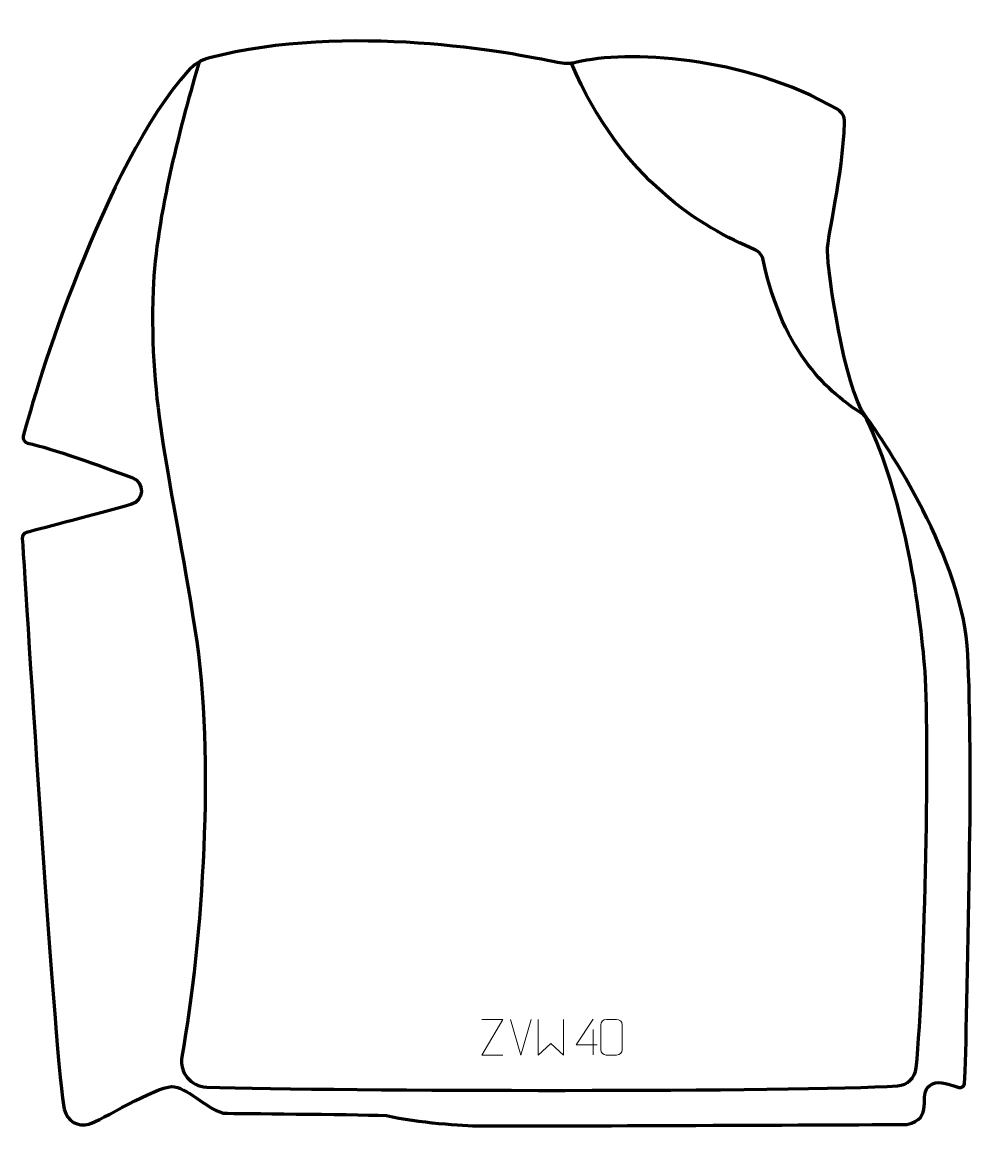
# Model space of a CAD drawing. Header units: millimetres. Extents: x -332 to 333, y -381 to 394.
import ezdxf

# ---------------------------------------------------------------- set-up
doc = ezdxf.new("R2010")
doc.units = ezdxf.units.MM
doc.header["$MEASUREMENT"] = 0
for name, color, linetype in [('layer 1', 7, 'Continuous'), ('layer 2', 7, 'Continuous'), ('layer 3', 7, 'Continuous')]:
    doc.layers.add(name, color=color, linetype=linetype)

msp = doc.modelspace()

# ---------------------------------------------------------------- linework, layer by layer
at = {"layer": 'layer 1', "color": 250, "lineweight": 9}
for points, knots in [([(4.5195, -330.7554), (4.5195, -330.7554), (-10.0995, -330.7554), (-10.0995, -330.7554), (-10.0995, -330.7554), (-10.0995, -330.7554), (4.5438, -305.798), (4.5438, -305.798), (4.5438, -305.798), (4.5438, -305.798), (-10.0995, -305.798), (-10.0995, -305.798)], [0, 0, 0, 0, 0.25, 0.25, 0.25, 0.25, 0.5, 0.5, 0.5, 0.5, 1, 1, 1, 1]), ([(29.5174, -305.7976), (29.5174, -305.7976), (29.5174, -330.7556), (29.5174, -330.7556), (29.5174, -330.7556), (29.5174, -330.7556), (38.3601, -322.6909), (38.3601, -322.6909), (38.3601, -322.6909), (38.3601, -322.6909), (47.2025, -330.755), (47.2025, -330.755), (47.2025, -330.755), (47.2025, -330.755), (47.2025, -305.7976), (47.2025, -305.7976)], [0, 0, 0, 0, 0.2, 0.2, 0.2, 0.2, 0.4, 0.4, 0.4, 0.4, 0.6, 0.6, 0.6, 0.6, 1, 1, 1, 1]), ([(70.8817, -323.6343), (70.8817, -323.6343), (56.06, -323.6343), (56.06, -323.6343), (56.06, -323.6343), (56.06, -323.6343), (67.9376, -305.5638), (67.9376, -305.5638)], [0, 0, 0, 0, 0.33333333, 0.33333333, 0.33333333, 0.33333333, 1, 1, 1, 1]), ([(77.2141, -305.7521), (79.5802, -305.7521), (81.9467, -305.7521), (84.3132, -305.7521), (84.3132, -305.7521), (86.2937, -305.7165), (88.3197, -307.2108), (88.3468, -309.6529), (88.3468, -309.6529), (88.3464, -315.4103), (88.3464, -321.1681), (88.3468, -326.9263), (88.3468, -326.9263), (88.2047, -329.2539), (86.4983, -330.7362), (84.3132, -330.747), (84.3132, -330.747), (81.9408, -330.7466), (79.5684, -330.7466), (77.1964, -330.747), (77.1964, -330.747), (75.2379, -330.8526), (73.2315, -328.9647), (73.2429, -326.9437), (73.2429, -326.9437), (73.2433, -321.1631), (73.2433, -315.3828), (73.2429, -309.603), (73.2429, -309.603), (73.2472, -307.461), (75.0243, -305.7385), (77.2141, -305.7521)], [0, 0, 0, 0, 0.11111111, 0.11111111, 0.11111111, 0.11111111, 0.22222222, 0.22222222, 0.22222222, 0.22222222, 0.33333333, 0.33333333, 0.33333333, 0.33333333, 0.44444444, 0.44444444, 0.44444444, 0.44444444, 0.55555556, 0.55555556, 0.55555556, 0.55555556, 0.66666667, 0.66666667, 0.66666667, 0.66666667, 0.77777778, 0.77777778, 0.77777778, 0.77777778, 1, 1, 1, 1])]:
    msp.add_open_spline(points, degree=3, knots=knots, dxfattribs=at)
for points in [[(17.2221, -330.7535), (17.2221, -330.7535), (9.9003, -305.7999), (9.9003, -305.7999)], [(24.544, -305.7999), (24.544, -305.7999), (17.2222, -330.7535), (17.2222, -330.7535)], [(67.9376, -312.8732), (67.9376, -312.8732), (67.9376, -330.5379), (67.9376, -330.5379)]]:
    msp.add_open_spline(points, degree=3, dxfattribs=at)
at = {"layer": 'layer 2', "color": 230, "lineweight": 200}
msp.add_open_spline([(-302.8328, -368.8071), (-308.818, -344.397), (-329.584, -10.6002), (-332.3, 31.6488), (-332.3, 31.6488), (-332.4217, 33.544), (-331.1954, 35.2606), (-329.3634, 35.7591), (-329.3634, 35.7591), (-316.0468, 39.3835), (-281.5166, 48.1864), (-256.0898, 55.2768), (-256.0898, 55.2768), (-246.7073, 57.893), (-246.2208, 71.01), (-255.3839, 74.3138), (-255.3839, 74.3138), (-278.7995, 82.7568), (-310.6804, 94.5512), (-328.5489, 98.4233), (-328.5489, 98.4233), (-330.7485, 98.9003), (-332.1088, 101.109), (-331.5683, 103.2941), (-331.5683, 103.2941), (-323.3356, 136.5784), (-274.5947, 294.2654), (-216.0209, 359.5611), (-216.0209, 359.5611), (-212.0564, 363.9807), (-206.8808, 367.1299), (-201.1337, 368.6194), (-201.1337, 368.6194), (-104.2115, 393.7357), (11.0951, 372.2957), (42.907, 365.3929), (42.907, 365.3929), (47.3732, 364.4238), (51.9957, 364.5148), (56.4378, 365.5894), (56.4378, 365.5894), (90.7892, 373.898), (172.8086, 370.8362), (239.2942, 332.5567), (239.2942, 332.5567), (242.4985, 330.712), (244.4218, 327.2396), (244.2867, 323.5449), (244.2867, 323.5449), (242.8371, 283.9732), (232.2538, 245.4237), (232.2538, 232.8641), (232.2538, 232.8641), (232.2538, 219.6741), (243.9219, 137.4896), (258.6342, 117.7044), (258.6342, 117.7044), (273.3461, 97.9192), (327.6287, 17.0033), (330.6725, -49.7084), (330.6725, -49.7084), (332.322, -85.8671), (332.8022, -141.8219), (331.7523, -196.0692), (331.7523, -196.0692), (330.3853, -266.7094), (329.6191, -332.2424), (328.2577, -350.8101), (328.2577, -350.8101), (328.1152, -352.7532), (326.1904, -354.0476), (324.3373, -353.445), (324.3373, -353.445), (314.7424, -350.3251), (309.0835, -348.3238), (303.9457, -352.0099), (303.9457, -352.0099), (295.4924, -358.0745), (307.3359, -375.7402), (287.7796, -379.4606), (287.7796, -379.4606), (213.9655, -379.8409), (2.1038, -380.6446), (-10.9173, -380.4752), (-10.9173, -380.4752), (-23.9384, -380.3062), (-54.3771, -378.2771), (-77.0371, -373.2038), (-77.0371, -373.2038), (-105.4462, -372.1892), (-179.0068, -371.8512), (-191.3512, -371.5129), (-191.3512, -371.5129), (-204.5412, -367.7925), (-216.5476, -352.9113), (-227.7084, -352.9113), (-227.7084, -352.9113), (-238.8693, -352.9113), (-277.7633, -377.0931), (-285.5418, -379.1223), (-285.5418, -379.1223), (-293.3208, -381.1519), (-300.6766, -377.6008), (-302.8328, -368.8071)], degree=3, knots=[0, 0, 0, 0, 0.03703704, 0.03703704, 0.03703704, 0.03703704, 0.07407407, 0.07407407, 0.07407407, 0.07407407, 0.11111111, 0.11111111, 0.11111111, 0.11111111, 0.14814815, 0.14814815, 0.14814815, 0.14814815, 0.18518519, 0.18518519, 0.18518519, 0.18518519, 0.22222222, 0.22222222, 0.22222222, 0.22222222, 0.25925926, 0.25925926, 0.25925926, 0.25925926, 0.2962963, 0.2962963, 0.2962963, 0.2962963, 0.33333333, 0.33333333, 0.33333333, 0.33333333, 0.37037037, 0.37037037, 0.37037037, 0.37037037, 0.40740741, 0.40740741, 0.40740741, 0.40740741, 0.44444444, 0.44444444, 0.44444444, 0.44444444, 0.48148148, 0.48148148, 0.48148148, 0.48148148, 0.51851852, 0.51851852, 0.51851852, 0.51851852, 0.55555556, 0.55555556, 0.55555556, 0.55555556, 0.59259259, 0.59259259, 0.59259259, 0.59259259, 0.62962963, 0.62962963, 0.62962963, 0.62962963, 0.66666667, 0.66666667, 0.66666667, 0.66666667, 0.7037037, 0.7037037, 0.7037037, 0.7037037, 0.74074074, 0.74074074, 0.74074074, 0.74074074, 0.77777778, 0.77777778, 0.77777778, 0.77777778, 0.81481481, 0.81481481, 0.81481481, 0.81481481, 0.85185185, 0.85185185, 0.85185185, 0.85185185, 0.88888889, 0.88888889, 0.88888889, 0.88888889, 0.92592593, 0.92592593, 0.92592593, 0.92592593, 1, 1, 1, 1], dxfattribs=at)
at = {"layer": 'layer 3', "color": 142, "lineweight": 200}
msp.add_open_spline([(-208.3148, 365.7326), (-219.9303, 325.9227), (-238.6526, 257.76), (-240.5491, 205.7962), (-240.5491, 205.7962), (-243.5372, 123.9186), (-228.4319, 76.8813), (-211.2642, -32.0671), (-211.2642, -32.0671), (-196.9596, -122.8474), (-205.9533, -250.0954), (-220.3844, -332.0611), (-220.3844, -332.0611), (-222.2858, -342.8606), (-214.1987, -352.8407), (-203.2386, -353.1935), (-203.2386, -353.1935), (-108.8702, -356.2292), (211.9621, -356.6334), (281.3814, -352.3613), (281.3814, -352.3613), (288.2514, -351.9387), (293.7942, -346.5973), (294.4684, -339.7474), (294.4684, -339.7474), (300.8152, -275.2975), (304.2403, -101.9643), (300.3202, -57.1679), (300.3202, -57.1679), (296.2044, -10.1282), (285.4344, 61.3284), (259.9021, 115.0748), (259.9021, 115.0748), (259.101, 116.7611), (257.8504, 118.1895), (256.2809, 119.2009), (256.2809, 119.2009), (234.4418, 133.2792), (201.1495, 160.3062), (187.2003, 226.9128), (187.2003, 226.9128), (186.5275, 230.1262), (184.3322, 232.814), (181.3064, 234.0886), (181.3064, 234.0886), (144.9925, 249.3861), (87.5793, 282.6449), (52.7235, 364.9286)], degree=3, knots=[0, 0, 0, 0, 0.07692308, 0.07692308, 0.07692308, 0.07692308, 0.15384615, 0.15384615, 0.15384615, 0.15384615, 0.23076923, 0.23076923, 0.23076923, 0.23076923, 0.30769231, 0.30769231, 0.30769231, 0.30769231, 0.38461538, 0.38461538, 0.38461538, 0.38461538, 0.46153846, 0.46153846, 0.46153846, 0.46153846, 0.53846154, 0.53846154, 0.53846154, 0.53846154, 0.61538462, 0.61538462, 0.61538462, 0.61538462, 0.69230769, 0.69230769, 0.69230769, 0.69230769, 0.76923077, 0.76923077, 0.76923077, 0.76923077, 0.84615385, 0.84615385, 0.84615385, 0.84615385, 1, 1, 1, 1], dxfattribs=at)

doc.saveas('drawing.dxf')
